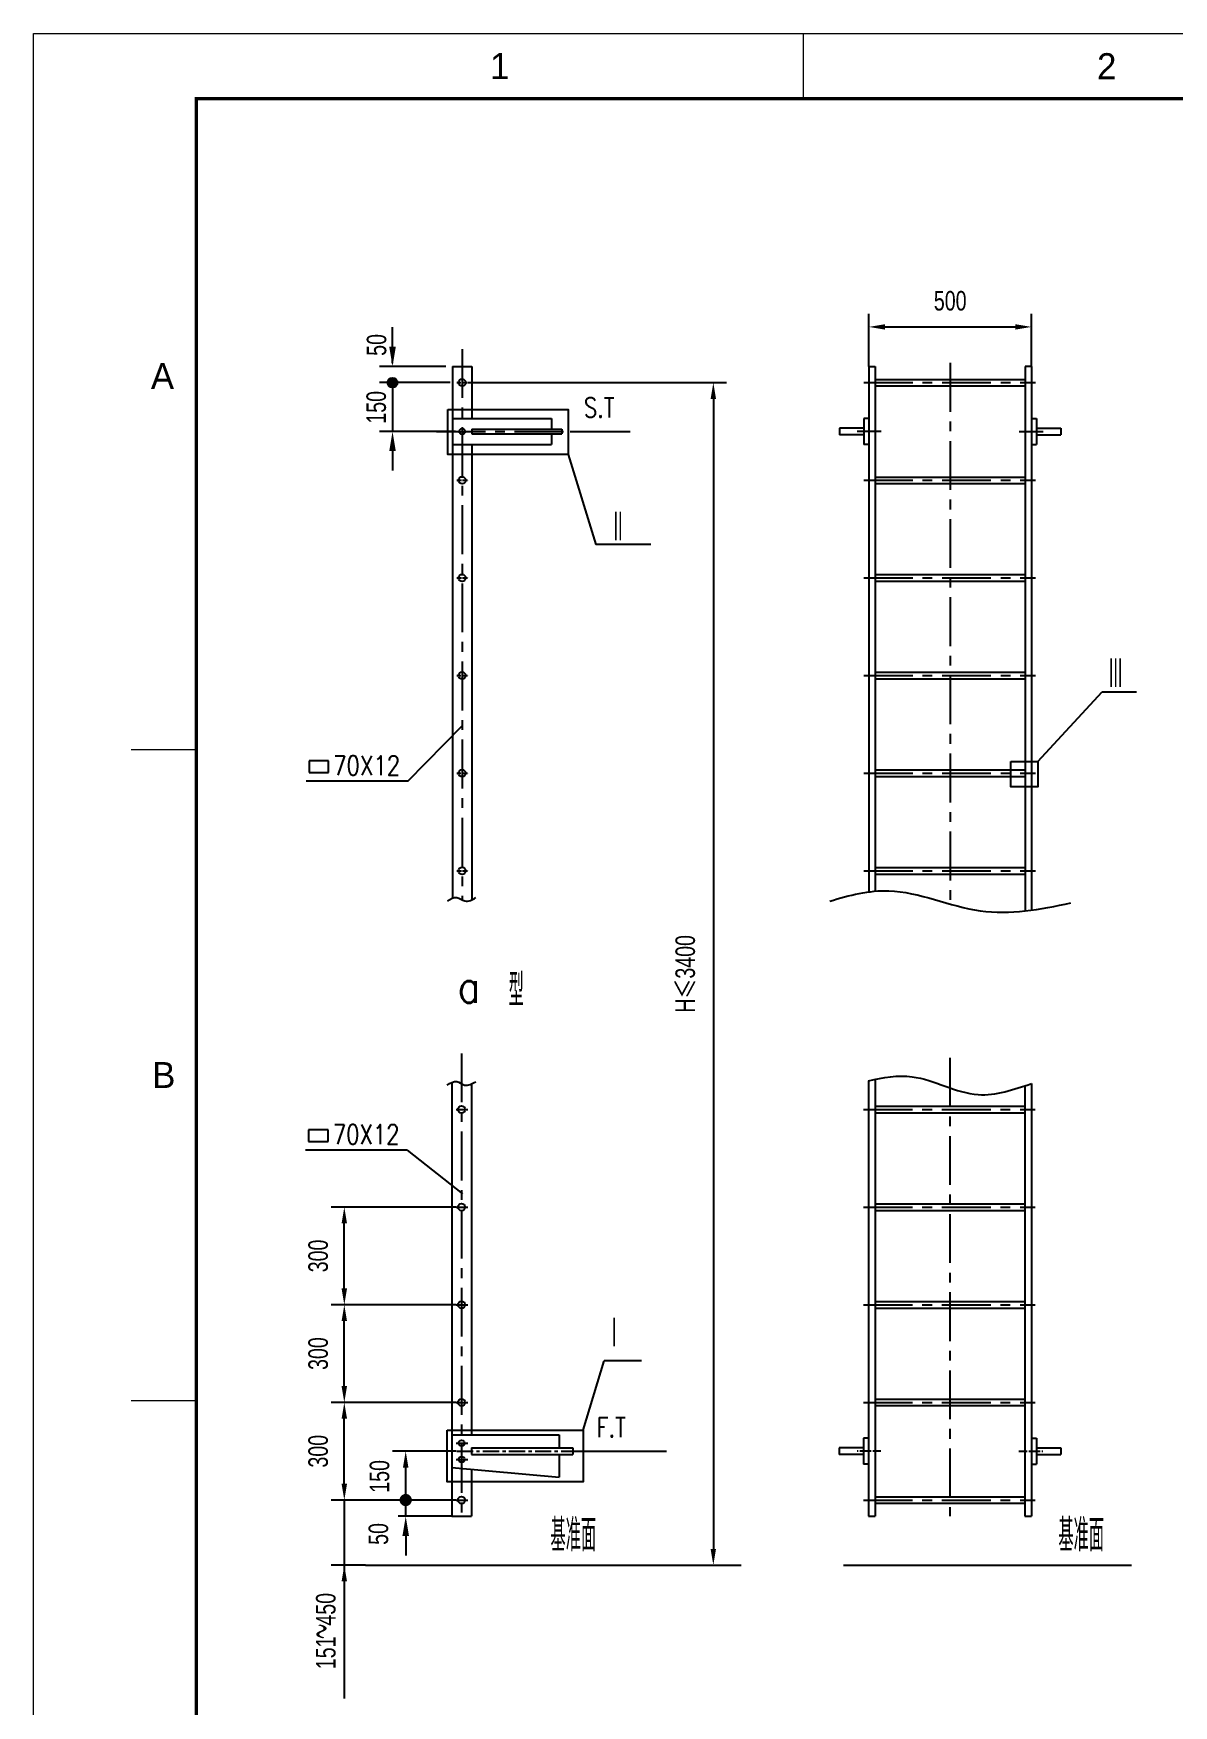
# Model space of a CAD drawing. Extents: x 148 to 221443, y -36682 to 6758.
# Drawn here: x 133979 to 137479, y -9455 to -4318 of the extents above; entities that cross this region are included whole.
import ezdxf
from ezdxf.enums import TextEntityAlignment as Align

# ---------------------------------------------------------------- set-up
doc = ezdxf.new("R2010")
doc.units = 0
doc.header["$LTSCALE"] = 10
doc.header["$MEASUREMENT"] = 0
doc.linetypes.add('CENTERX2', pattern=[4, 2.5, -0.5, 0.5, -0.5])
for name, color, linetype in [('2', 4, 'Continuous'), ('CENTER', 1, 'CENTERX2'), ('DIM', 4, 'Continuous'), ('RED', 7, 'Continuous'), ('WHITE', 7, 'Continuous')]:
    doc.layers.add(name, color=color, linetype=linetype)
doc.layers.add('2（细实线）', color=3, linetype='Continuous', lineweight=20)
doc.layers.add('图框层', color=7, linetype='Continuous', lineweight=15)
doc.styles.add('HZ', font='ROMS.SHX', dxfattribs={"width": 0.75, "bigfont": 'GBCBIG.SHX'})
doc.styles.get("Standard").update_dxf_attribs({"font": 'wison_e.shx', "width": 0.75, "bigfont": 'wison_c.shx'})
doc.styles.add('XW', font='ROMANS.shx', dxfattribs={"width": 0.85})
doc.dimstyles.new('DIM1', dxfattribs={"dimscale": 20, "dimtxt": 3, "dimasz": 2.5, "dimexe": 2, "dimexo": 0, "dimgap": 1, "dimtad": 0, "dimdec": 0, "dimzin": 0, "dimdsep": 46, "dimtxsty": 'Standard', "dimcen": 2, "dimclrd": 3, "dimclre": 3, "dimclrt": 3, "dimadec": 0, "dimazin": 0, "dimtfac": 0.666667, "dimtdec": 0, "dimtofl": 0, "dimtmove": 2, "dimatfit": 1, "dimfxl": 2, "dimtvp": 1.333333, "dimtolj": 1, "dimtzin": 0, "dimarcsym": 0})

# ---------------------------------------------------------------- blocks, each defined once
blk = doc.blocks.new('_DotSmall')
at = {"layer": 'WHITE', "color": 0, "const_width": 0.5}
blk.add_lwpolyline([(-0.0625, 0, 1), (0.0625, 0, 1)], format="xyb", close=True, dxfattribs=at)
blk = doc.blocks.new('*D571')
at = {"layer": 'Defpoints', "color": 0}
for p in [(135122, -8674), (135277.2, -8674), (135277.2, -8824)]:
    blk.add_point(p, dxfattribs=at)
at = {"layer": 'RED', "color": 3, "linetype": 'Continuous', "lineweight": -2}
for p, q in [((135277.2, -8674), (135082, -8674)), ((135122, -8824), (135122, -8724)), ((135277.2, -8824), (135082, -8824))]:
    blk.add_line(p, q, dxfattribs=at)
at = {"layer": 'RED', "color": 3}
blk.add_solid([(135130.3, -8724), (135113.7, -8724), (135122, -8674)], dxfattribs=at)
at = {"layer": 'RED', "color": 3, "insert": (135041.9, -8751.3), "char_height": 60, "attachment_point": 5, "rotation": 90}
blk.add_mtext('\\A1;150', dxfattribs=at)
blk = doc.blocks.new('_None')
blk = doc.blocks.new('*D572')
at = {"layer": 'Defpoints', "color": 0}
for p in [(134933.5, -8524), (135277.2, -8524), (135257.2, -8824)]:
    blk.add_point(p, dxfattribs=at)
at = {"layer": 'DIM', "color": 3, "lineweight": -2}
for p, q in [((135277.2, -8524), (134893.5, -8524)), ((134933.5, -8774), (134933.5, -8574)), ((135257.2, -8824), (134893.5, -8824))]:
    blk.add_line(p, q, dxfattribs=at)
at = {"layer": 'DIM', "color": 3}
for points in [[(134941.9, -8574), (134925.2, -8574), (134933.5, -8524)], [(134925.2, -8774), (134941.9, -8774), (134933.5, -8824)]]:
    blk.add_solid(points, dxfattribs=at)
at = {"layer": 'DIM', "color": 3, "insert": (134853.5, -8674), "char_height": 60, "attachment_point": 5, "rotation": 90}
blk.add_mtext('\\A1;300', dxfattribs=at)
blk = doc.blocks.new('*D573')
at = {"layer": 'Defpoints', "color": 0}
for p in [(134933.5, -8224), (135277.2, -8224), (135277.2, -8524)]:
    blk.add_point(p, dxfattribs=at)
at = {"layer": 'DIM', "color": 3, "lineweight": -2}
for p, q in [((135277.2, -8224), (134893.5, -8224)), ((134933.5, -8474), (134933.5, -8274)), ((135277.2, -8524), (134893.5, -8524))]:
    blk.add_line(p, q, dxfattribs=at)
at = {"layer": 'DIM', "color": 3}
for points in [[(134941.9, -8274), (134925.2, -8274), (134933.5, -8224)], [(134925.2, -8474), (134941.9, -8474), (134933.5, -8524)]]:
    blk.add_solid(points, dxfattribs=at)
at = {"layer": 'DIM', "color": 3, "insert": (134853.5, -8374), "char_height": 60, "attachment_point": 5, "rotation": 90}
blk.add_mtext('\\A1;300', dxfattribs=at)
blk = doc.blocks.new('*D574')
at = {"layer": 'Defpoints', "color": 0}
for p in [(134933.5, -7924), (135277.2, -7924), (135277.2, -8224)]:
    blk.add_point(p, dxfattribs=at)
at = {"layer": 'DIM', "color": 3, "lineweight": -2}
for p, q in [((135277.2, -7924), (134893.5, -7924)), ((134933.5, -8174), (134933.5, -7974)), ((135277.2, -8224), (134893.5, -8224))]:
    blk.add_line(p, q, dxfattribs=at)
at = {"layer": 'DIM', "color": 3}
for points in [[(134941.9, -7974), (134925.2, -7974), (134933.5, -7924)], [(134925.2, -8174), (134941.9, -8174), (134933.5, -8224)]]:
    blk.add_solid(points, dxfattribs=at)
at = {"layer": 'DIM', "color": 3, "insert": (134853.5, -8074), "char_height": 60, "attachment_point": 5, "rotation": 90}
blk.add_mtext('\\A1;300', dxfattribs=at)
blk = doc.blocks.new('*D575')
at = {"layer": 'Defpoints', "color": 0}
for p in [(135257.2, -8824), (134933.5, -9024), (134998.1, -9024)]:
    blk.add_point(p, dxfattribs=at)
at = {"layer": 'DIM', "color": 3, "lineweight": -2}
for p, q in [((134933.5, -8774), (134933.5, -8724)), ((135257.2, -8824), (134893.5, -8824)), ((134998.1, -9024), (134893.5, -9024)), ((134933.5, -9074), (134933.5, -9124))]:
    blk.add_line(p, q, dxfattribs=at)
at = {"layer": 'DIM', "color": 3}
for points in [[(134925.2, -8774), (134941.9, -8774), (134933.5, -8824)], [(134941.9, -9074), (134925.2, -9074), (134933.5, -9024)]]:
    blk.add_solid(points, dxfattribs=at)
at = {"layer": 'DIM', "color": 3, "insert": (134877, -9226.5), "char_height": 60, "attachment_point": 5, "rotation": 90}
blk.add_mtext('\\A1;151  450', dxfattribs=at)
blk = doc.blocks.new('*D580')
at = {"layer": 'Defpoints', "color": 0}
for p in [(137043.7, -5219.7), (136543.7, -5340.9), (137043.7, -5340)]:
    blk.add_point(p, dxfattribs=at)
at = {"layer": 'DIM', "color": 3, "lineweight": -2}
for p, q in [((136543.7, -5340.9), (136543.7, -5179.7)), ((137043.7, -5340), (137043.7, -5179.7)), ((136593.7, -5219.7), (136993.7, -5219.7))]:
    blk.add_line(p, q, dxfattribs=at)
at = {"layer": 'DIM', "color": 3}
for points in [[(136593.7, -5211.4), (136593.7, -5228), (136543.7, -5219.7)], [(136993.7, -5228), (136993.7, -5211.4), (137043.7, -5219.7)]]:
    blk.add_solid(points, dxfattribs=at)
at = {"layer": 'DIM', "color": 3, "insert": (136793.7, -5139.7), "char_height": 60, "attachment_point": 5}
blk.add_mtext('\\A1;500', dxfattribs=at)
blk = doc.blocks.new('*D609')
at = {"layer": 'Defpoints', "color": 0}
for p in [(135314, -5390.9), (135826.9, -9024), (136066.5, -9024)]:
    blk.add_point(p, dxfattribs=at)
at = {"layer": 'RED', "color": 3, "linetype": 'Continuous', "lineweight": -2}
for p, q in [((135314, -5390.9), (136106.5, -5390.9)), ((136066.5, -5440.9), (136066.5, -8974)), ((135826.9, -9024), (136106.5, -9024))]:
    blk.add_line(p, q, dxfattribs=at)
at = {"layer": 'RED', "color": 3}
for points in [[(136074.8, -5440.9), (136058.1, -5440.9), (136066.5, -5390.9)], [(136058.1, -8974), (136074.8, -8974), (136066.5, -9024)]]:
    blk.add_solid(points, dxfattribs=at)
at = {"layer": 'RED', "color": 3, "insert": (135981.1, -7207.4), "char_height": 60, "attachment_point": 5, "rotation": 90}
blk.add_mtext('\\A1;H{\\fSimSun|b0|i0|c134|p54;≤}3400', dxfattribs=at)
blk = doc.blocks.new('a2')
for p, q in [((15429.25, 10126.74), (15429.25, 10116.74)), ((15336.09, 10011.74), (15336.09, 10116.74)), ((15326.09, 10016.74), (15336.09, 10016.74)), ((15326.09, 9916.74), (15336.09, 9916.74))]:
    blk.add_line(p, q)
at = {"layer": '图框层', "ltscale": 10}
blk.add_lwpolyline([(15311.09, 10126.74), (15905.09, 10126.74), (15905.09, 9706.74), (15311.09, 9706.74)], close=True, dxfattribs=at)
at = {"layer": '图框层', "ltscale": 10, "const_width": 0.5}
blk.add_lwpolyline([(15336.09, 10116.74), (15895.09, 10116.74), (15895.09, 9716.74), (15336.09, 9716.74)], close=True, dxfattribs=at)
at = {"style": 'HZ'}
for s, p in [('1', (15382.67, 10121.74)), ('2', (15475.84, 10121.74)), ('A', (15330.89, 10074.1)), ('B', (15331.09, 9966.74))]:
    blk.add_text(s, height=4, dxfattribs=at).set_placement(p, align=Align.MIDDLE)

msp = doc.modelspace()

# ---------------------------------------------------------------- hatches: boundary and pattern name
at = {"layer": '2', "linetype": 'Continuous'}
h = msp.add_hatch(color=3, dxfattribs=at)
h.paths.add_polyline_path([(135066.5653, -5390.8553), (135081.5653, -5390.8553), (135081.5653, -5375.8553, 0.414213562)])
h.paths.add_polyline_path([(135081.5653, -5390.8553), (135096.5653, -5390.8553, 0.414213562), (135081.5653, -5375.8553)])
h.paths.add_polyline_path([(135081.5653, -5390.8553), (135081.5653, -5405.8553, 0.414213562), (135096.5653, -5390.8553)])
h.paths.add_polyline_path([(135081.5653, -5405.8553), (135081.5653, -5390.8553), (135066.5653, -5390.8553, 0.414213562)])

# ---------------------------------------------------------------- linework, layer by layer
at = {"color": 3}
for p, q in [((134825.6802, -6553.2113), (134825.6802, -6588.6164)), ((134883.7479, -7686.5254), (134824.0843, -7686.5254)), ((134824.0843, -7686.5254), (134824.0843, -7721.9305)), ((134883.7479, -7721.9305), (134883.7479, -7686.5254)), ((135126.5524, -7748.7553), (134814.8805, -7748.7553)), ((134824.0843, -7721.9305), (134883.7479, -7721.9305)), ((135126.5524, -7748.7553), (135295.9418, -7882.7586))]:
    msp.add_line(p, q, dxfattribs=at)
at = {"layer": '2', "color": 3, "linetype": 'Continuous'}
for p, q in [((135081.5653, -5280.8553), (135081.5653, -5220.8553)), ((135081.5653, -5330.8553), (135081.5653, -5270.8553)), ((135245.2412, -5340.8553), (135041.5653, -5340.8553)), ((135258.8319, -5390.8553), (135041.5653, -5390.8553)), ((135061.5653, -5390.8553), (135041.5653, -5390.8553)), ((135081.5653, -5390.8553), (135081.5653, -5540.8553)), ((135275.2412, -5540.8553), (135041.5653, -5540.8553)), ((135627.0372, -5540.8553), (135810.732, -5540.8553)), ((135081.5653, -5600.8553), (135081.5653, -5660.8553)), ((135620.7654, -5611.8177), (135706.2498, -5888.5322)), ((135874.2352, -5888.5322), (135706.2498, -5888.5322)), ((137062.3525, -6555.288), (137260.3862, -6341.2827)), ((137260.3862, -6341.2827), (137365.7547, -6341.2827)), ((135128.1483, -6615.4413), (135297.5377, -6443.4541)), ((134885.3437, -6553.2113), (134825.6802, -6553.2113)), ((134885.3437, -6588.6164), (134885.3437, -6553.2113)), ((135128.1483, -6615.4413), (134816.4764, -6615.4413)), ((134825.6802, -6588.6164), (134885.3437, -6588.6164)), ((135666.4092, -8609.1602), (135731.2304, -8396.7129)), ((135845.743, -8396.7129), (135731.2304, -8396.7129)), ((135636.3112, -8673.9862), (135923.2055, -8673.9862)), ((134933.5371, -8823.9862), (134933.5371, -9433.8864)), ((135263.6453, -8873.9862), (135082.0086, -8873.9862)), ((135122.0086, -8933.9862), (135122.0086, -8993.9862)), ((134998.1352, -9023.9862), (136151.7984, -9023.9862)), ((136466.2916, -9023.9862), (137350.0635, -9023.9862))]:
    msp.add_line(p, q, dxfattribs=at)
for points in [[(135251.2546, -5472.9715), (135620.7654, -5472.9715), (135620.7654, -5611.8177), (135251.2546, -5611.8177)], [(136980.2447, -6555.288), (137062.3525, -6555.288), (137062.3525, -6633.0348), (136980.2447, -6633.0348)], [(135249.6588, -8609.1602), (135666.4092, -8609.1602), (135666.4092, -8768.0064), (135249.6588, -8768.0064)]]:
    msp.add_lwpolyline(points, close=True, dxfattribs=at)
msp.add_circle((135081.5653, -5390.8553), 15, dxfattribs=at)
msp.add_spline([(135250.4009, -6983.3727), (135279.3691, -6972.3023), (135303.8643, -6983.1598), (135337.7317, -6972.941)], degree=3, dxfattribs=at)
for points, knots in [([(136423.7414, -6983.937), (136484.3548, -6965.463), (136638.9267, -6926.1904), (136882.0063, -7043.8862), (137070.5974, -7009.4415), (137163.7414, -6988.9689)], [39.971434106, 39.971434106, 39.971434106, 39.971434106, 225.090956529, 512.442106778, 791.959917425, 791.959917425, 791.959917425, 791.959917425]), ([(136543.01, -7536.0477), (136587.8481, -7525.4523), (136701.3992, -7505.104), (136865.6029, -7607.0297), (136988.2889, -7561.9042), (137043.01, -7544.6747)], [37.033337762, 37.033337762, 37.033337762, 37.033337762, 172.312967195, 380.408574628, 547.359083012, 547.359083012, 547.359083012, 547.359083012])]:
    msp.add_open_spline(points, degree=3, knots=knots, dxfattribs=at)
for points in [[(135071.5653, -5280.8553), (135091.5653, -5280.8553), (135081.5653, -5340.8553)], [(135071.5653, -5600.8553), (135091.5653, -5600.8553), (135081.5653, -5540.8553)]]:
    msp.add_solid(points, dxfattribs=at)
at = {"layer": 'CENTER', "color": 1, "ltscale": 6}
for p, q in [((135295.2412, -5287.6977), (135295.2412, -6979.5161)), ((136793.7414, -5330.3725), (136793.7414, -6992.7899)), ((135216.5336, -5540.8553), (135627.0372, -5540.8553)), ((135293.6453, -7451.8382), (135293.6453, -8873.9862)), ((136793.01, -7465.5011), (136793.01, -8873.9862))]:
    msp.add_line(p, q, dxfattribs=at)
at = {"layer": 'CENTER', "color": 1, "ltscale": 0.5}
for p, q in [((135278.8319, -5390.8553), (135314.0214, -5390.8553)), ((135278.8319, -5690.8553), (135314.0214, -5690.8553)), ((135278.8319, -5990.8553), (135314.0214, -5990.8553)), ((135278.8319, -6290.8553), (135314.0214, -6290.8553)), ((135278.8319, -6590.8553), (135314.0214, -6590.8553)), ((135278.8319, -6890.8553), (135314.0214, -6890.8553))]:
    msp.add_line(p, q, dxfattribs=at)
at = {"layer": 'DIM'}
for p, q in [((136581.9064, -5540.8553), (136508.3502, -5540.8553)), ((137005.5765, -5540.8553), (137079.1327, -5540.8553)), ((135277.236, -7623.9862), (135312.4256, -7623.9862)), ((135277.236, -7923.9862), (135312.4256, -7923.9862)), ((135277.236, -8223.9862), (135312.4256, -8223.9862)), ((135277.236, -8523.9862), (135312.4256, -8523.9862)), ((135277.236, -8648.9862), (135312.4256, -8648.9862)), ((135277.236, -8698.9862), (135312.4256, -8698.9862)), ((135277.236, -8823.9862), (135312.4256, -8823.9862))]:
    msp.add_line(p, q, dxfattribs=at)
at = {"layer": 'DIM', "color": 7}
for p, q in [((135122.0086, -8823.9862), (135122.0086, -8763.9862)), ((135257.236, -8823.9862), (135082.0086, -8823.9862))]:
    msp.add_line(p, q, dxfattribs=at)
at = {"layer": 'DIM'}
msp.add_spline([(135249.5795, -7549.176), (135278.5478, -7538.1055), (135303.043, -7548.9631), (135336.9104, -7538.7442)], degree=3, dxfattribs=at)
at = {"layer": 'RED'}
for p, q in [((135265.2412, -5340.8553), (135265.2412, -6390.8553)), ((135265.2412, -5340.8553), (135325.2412, -5340.8553)), ((135325.2412, -5340.8553), (135325.2412, -5500.8553)), ((136543.7414, -5340.8553), (136543.7414, -6955.4857)), ((136543.7414, -5340.8553), (136563.7414, -5340.8553)), ((136563.7414, -5340.8553), (136563.7414, -6953.2626)), ((137023.7414, -5340.8553), (137023.7414, -7013.8147)), ((137043.7414, -5340.8553), (137023.7414, -5340.8553)), ((137043.7414, -5340.8553), (137043.7414, -7011.3427)), ((136563.7414, -5380.8553), (137023.7414, -5380.8553)), ((136563.7414, -5400.8553), (137023.7414, -5400.8553)), ((135265.2412, -5500.8553), (135570.1215, -5500.8553)), ((135325.2412, -5533.3553), (135325.2412, -5548.3553)), ((135325.2412, -5533.3553), (135601.7507, -5533.3553)), ((135325.2412, -5533.3553), (135325.2412, -5548.3553)), ((135570.1215, -5500.8553), (135570.1215, -5533.3553)), ((135601.7507, -5533.3553), (135601.7507, -5548.3553)), ((136528.3451, -5530.8575), (136453.7414, -5530.8494)), ((136453.7414, -5530.8494), (136453.7414, -5550.8889)), ((136543.7414, -5500.8575), (136528.3451, -5500.8575)), ((136528.3451, -5500.8575), (136528.3451, -5580.8575)), ((137043.7414, -5500.8575), (137059.1378, -5500.8575)), ((137059.1378, -5500.8575), (137059.1378, -5580.8575)), ((137059.1378, -5530.8575), (137133.7414, -5530.8494)), ((137133.7414, -5530.8494), (137133.7414, -5550.8889)), ((135265.2412, -5580.8553), (135570.1215, -5580.8553)), ((135325.2412, -5548.3553), (135601.7507, -5548.3553)), ((135325.2412, -5580.8553), (135325.2412, -6979.5748)), ((135570.1215, -5548.3553), (135570.1215, -5580.8553)), ((136528.3451, -5550.8889), (136453.7414, -5550.8889)), ((136543.7414, -5580.8575), (136528.3451, -5580.8575)), ((137043.7414, -5580.8575), (137059.1378, -5580.8575)), ((137059.1378, -5550.8889), (137133.7414, -5550.8889)), ((136563.7414, -5680.8553), (137023.7414, -5680.8553)), ((136563.7414, -5700.8553), (137023.7414, -5700.8553)), ((136563.7414, -5980.8553), (137023.7414, -5980.8553)), ((136563.7414, -6000.8553), (137023.7414, -6000.8553)), ((136563.7414, -6280.8553), (137023.7414, -6280.8553)), ((136563.7414, -6300.8553), (137023.7414, -6300.8553)), ((135265.2412, -6390.8553), (135265.2412, -6974.7275)), ((136563.7414, -6580.8553), (137023.7414, -6580.8553)), ((136563.7414, -6600.8553), (137023.7414, -6600.8553)), ((136563.7414, -6880.8553), (137023.7414, -6880.8553)), ((136563.7414, -6900.8553), (137023.7414, -6900.8553)), ((135263.6453, -7540.882), (135263.6453, -8873.9862)), ((135323.6453, -7545.7305), (135323.6453, -8623.9862)), ((136543.01, -7536.0477), (136543.01, -8873.9862)), ((136563.01, -7531.5219), (136563.01, -8873.9862)), ((137023.01, -7550.7348), (137023.01, -8873.9862)), ((137043.01, -7544.6747), (137043.01, -8873.9862)), ((136563.01, -7613.9862), (137023.01, -7613.9862)), ((136563.01, -7633.9862), (137023.01, -7633.9862)), ((136563.01, -7913.9862), (137023.01, -7913.9862)), ((136563.01, -7933.9862), (137023.01, -7933.9862)), ((136563.01, -8213.9862), (137023.01, -8213.9862)), ((136563.01, -8233.9862), (137023.01, -8233.9862)), ((136563.01, -8513.9862), (137023.01, -8513.9862)), ((136563.01, -8533.9862), (137023.01, -8533.9862)), ((135263.6453, -8623.9862), (135593.6453, -8623.9862)), ((135593.6453, -8623.9862), (135593.6453, -8663.957)), ((135323.6453, -8663.9862), (135634.7031, -8663.949)), ((135323.6453, -8663.9862), (135323.6453, -8683.9862)), ((135634.7031, -8663.949), (135634.7031, -8683.9862)), ((136527.6137, -8663.9862), (136453.01, -8663.9781)), ((136453.01, -8663.9781), (136453.01, -8684.0176)), ((136527.6137, -8633.9862), (136527.6137, -8713.9862)), ((136543.01, -8633.9862), (136527.6137, -8633.9862)), ((137043.01, -8633.9862), (137058.4064, -8633.9862)), ((137058.4064, -8633.9862), (137058.4064, -8713.9862)), ((137058.4064, -8663.9862), (137133.01, -8663.9781)), ((137133.01, -8663.9781), (137133.01, -8684.0176)), ((135263.6453, -8723.9862), (135593.6453, -8753.9862)), ((135323.6453, -8683.9862), (135634.7031, -8683.9862)), ((135323.6453, -8729.4408), (135323.6453, -8873.9862)), ((135593.6453, -8683.9862), (135593.6453, -8753.9862)), ((136527.6137, -8684.0176), (136453.01, -8684.0176)), ((136543.01, -8713.9862), (136527.6137, -8713.9862)), ((137043.01, -8713.9862), (137058.4064, -8713.9862)), ((137058.4064, -8684.0176), (137133.01, -8684.0176)), ((136563.01, -8813.9862), (137023.01, -8813.9862)), ((136563.01, -8833.9862), (137023.01, -8833.9862)), ((135263.6453, -8873.9862), (135323.6453, -8873.9862)), ((136543.01, -8873.9862), (136563.01, -8873.9862)), ((137023.01, -8873.9862), (137043.01, -8873.9862))]:
    msp.add_line(p, q, dxfattribs=at)
at = {"layer": 'RED', "color": 1, "linetype": 'CENTERX2', "ltscale": 6}
for p, q in [((136528.7395, -5390.8553), (137055.7499, -5390.8553)), ((136528.7395, -5690.8553), (137055.7499, -5690.8553)), ((136528.7395, -5990.8553), (137055.7499, -5990.8553)), ((136528.7395, -6290.8553), (137055.7499, -6290.8553)), ((136528.7395, -6590.8553), (137055.7499, -6590.8553)), ((136528.7395, -6890.8553), (137055.7499, -6890.8553)), ((136528.0081, -7623.9862), (137055.0185, -7623.9862)), ((136528.0081, -7923.9862), (137055.0185, -7923.9862)), ((136528.0081, -8223.9862), (137055.0185, -8223.9862)), ((136528.0081, -8523.9862), (137055.0185, -8523.9862)), ((136528.0081, -8823.9862), (137055.0185, -8823.9862))]:
    msp.add_line(p, q, dxfattribs=at)
at = {"layer": 'RED', "color": 1, "linetype": 'CENTERX2', "ltscale": 2}
msp.add_line((135279.0427, -8673.9862), (135636.3112, -8673.9862), dxfattribs=at)
at = {"layer": 'RED', "color": 1, "linetype": 'CENTERX2'}
for p, q in [((136581.175, -8673.984), (136507.6188, -8673.984)), ((137004.8451, -8673.984), (137078.4013, -8673.984))]:
    msp.add_line(p, q, dxfattribs=at)
at = {"layer": 'RED'}
for centre, radius in [((135295.2412, -5390.8553), 11), ((135295.2412, -5540.8553), 9), ((135295.2412, -5690.8553), 11), ((135295.2412, -5990.8553), 11), ((135295.2412, -6290.8553), 11), ((135295.2412, -6590.8553), 11), ((135295.2412, -6890.8553), 11), ((135293.6453, -7623.9862), 11), ((135293.6453, -7923.9862), 11), ((135293.6453, -8223.9862), 11), ((135293.6453, -8523.9862), 11), ((135293.6453, -8648.9862), 9), ((135293.6453, -8698.9862), 9), ((135293.6453, -8823.9862), 11)]:
    msp.add_circle(centre, radius, dxfattribs=at)

# ---------------------------------------------------------------- texts
at = {"color": 3, "style": 'XW', "width": 0.8}
for s, p in [('S.T', (135668.4895, -5497.7105)), ('70X12', (134897.7682, -7730.3346))]:
    msp.add_text(s, height=60, dxfattribs=at).set_placement(p)
at = {"layer": '2', "color": 3, "linetype": 'Continuous'}
for s, height, style, width, p in [('Ⅱ', 100, 'HZ', 0.65, (135750.6581, -5884.5858)), ('Ⅲ', 100, 'HZ', 0.65, (137278.392, -6335.6646)), ('70X12', 60, 'XW', 0.8, (134899.3641, -6597.0205)), ('a', 100, 'XW', 0.85, (135281.5879, -7296.2068)), ('型', 100, 'HZ', 0.65, (135437.9472, -7307.5982)), ('Ⅰ', 100, 'HZ', 0.65, (135738.558, -8361.3829)), ('F.T', 60, 'XW', 0.8, (135707.4134, -8630.8414)), ('基准面', 100, 'HZ', 0.65, (135566.4036, -8981.9246)), ('基准面', 100, 'HZ', 0.65, (137125.721, -8981.9246))]:
    msp.add_text(s, height=height, dxfattribs=dict(at, style=style, width=width)).set_placement(p)
at = {"layer": '2', "color": 3, "linetype": 'Continuous', "style": 'HZ', "width": 0.65}
msp.add_text('～', height=100, rotation=90, dxfattribs=at).set_placement((134918.4577, -9250.8378))
at = {"layer": 'DIM', "color": 3, "insert": (135032.778, -5274.9871), "char_height": 60, "attachment_point": 5, "rotation": 90}
msp.add_mtext('\\A1;50', dxfattribs=at)
at = {"layer": 'RED', "color": 3, "linetype": 'Continuous', "insert": (135031.7364, -5466.7203), "char_height": 60, "attachment_point": 5, "rotation": 90}
msp.add_mtext('\\A1;150', dxfattribs=at)

# ---------------------------------------------------------------- dimensions: what is measured, and where the dimension line sits
at = {"layer": 'DIM'}
dim = msp.add_linear_dim(base=(137043.7414, -5219.7011), p1=(136543.7414, -5340.8553), p2=(137043.7414, -5340.0266), dimstyle='DIM1', dxfattribs=at)
dim.commit()
dim.dimension.update_dxf_attribs({"geometry": '*D580', "text_midpoint": (136793.7414, -5139.7011)})
for base, p1, p2, picture, middle in [((134933.5371, -7923.9862), (135277.236, -8223.9862), (135277.236, -7923.9862), '*D574', (134853.5371, -8073.9862)), ((134933.5371, -8223.9862), (135277.236, -8523.9862), (135277.236, -8223.9862), '*D573', (134853.5371, -8373.9862)), ((134933.5371, -8523.9862), (135257.236, -8823.9862), (135277.236, -8523.9862), '*D572', (134853.5371, -8673.9862))]:
    dim = msp.add_linear_dim(base=base, p1=p1, p2=p2, angle=90, dimstyle='DIM1', dxfattribs=at)
    dim.commit()
    dim.dimension.update_dxf_attribs({"geometry": picture, "text_midpoint": middle})
at = {"layer": 'RED', "linetype": 'Continuous'}
dim = msp.add_linear_dim(base=(136066.4794, -9023.9862), p1=(135314.0214, -5390.8553), p2=(135826.8825, -9023.9862), angle=90, text='H{\\fSimSun|b0|i0|c134|p54;≤}3400', dimstyle='DIM1', dxfattribs=at)
dim.commit()
dim.dimension.update_dxf_attribs({"geometry": '*D609', "text_midpoint": (135981.1162, -7207.4208)})
at = {"layer": 'RED', "color": 3, "linetype": 'Continuous'}
dim = msp.add_linear_dim(base=(135122.0086, -8673.9862), p1=(135277.236, -8823.9862), p2=(135277.236, -8673.9862), angle=90, dimstyle='DIM1', override={"dimblk1": 'NONE', "dimsah": 1}, dxfattribs=at)
dim.commit()
dim.dimension.update_dxf_attribs({"geometry": '*D571', "text_midpoint": (135041.8598, -8751.285), "dimtype": 160})

# ---------------------------------------------------------------- next in the draw order: texts
at = {"layer": 'RED', "color": 3, "linetype": 'Continuous', "insert": (135038.5685, -8928.1035), "char_height": 60, "attachment_point": 5, "rotation": 90, "bg_fill": 2}
msp.add_mtext('\\A1;50', dxfattribs=at)

# ---------------------------------------------------------------- next in the draw order: hatches: boundary and pattern name
at = {"layer": 'RED', "linetype": 'Continuous'}
h = msp.add_hatch(color=1, dxfattribs=at)
h.paths.add_polyline_path([(135107.0086, -8823.9862), (135122.0086, -8823.9862), (135122.0086, -8808.9862, 0.414213562)])
h.paths.add_polyline_path([(135122.0086, -8823.9862), (135137.0086, -8823.9862, 0.414213562), (135122.0086, -8808.9862)])
h.paths.add_polyline_path([(135122.0086, -8823.9862), (135122.0086, -8838.9862, 0.414213562), (135137.0086, -8823.9862)])
h.paths.add_polyline_path([(135122.0086, -8838.9862), (135122.0086, -8823.9862), (135107.0086, -8823.9862, 0.414213562)])

# ---------------------------------------------------------------- next in the draw order: linework, layer by layer
at = {"layer": '2', "color": 3, "linetype": 'Continuous'}
msp.add_solid([(135112.0086, -8933.9862), (135132.0086, -8933.9862), (135122.0086, -8873.9862)], dxfattribs=at)
at = {"layer": 'DIM', "color": 7}
msp.add_line((135122.0086, -8873.9862), (135122.0086, -8873.9862), dxfattribs=at)
at = {"layer": 'RED', "color": 3}
msp.add_line((135122.0086, -8873.9862), (135122.0086, -8823.9862), dxfattribs=at)
at = {"layer": 'RED', "color": 1, "linetype": 'Continuous'}
msp.add_circle((135122.0086, -8823.9862), 15, dxfattribs=at)

# ---------------------------------------------------------------- next in the draw order: block references
at = {"layer": '2（细实线）', "xscale": 20, "yscale": 20, "zscale": 20}
msp.add_blockref('a2', (-172242.5207, -206852.8652), dxfattribs=at)
at = {"layer": 'DIM', "color": 7, "xscale": 60, "yscale": 60, "zscale": 60, "rotation": 270}
msp.add_blockref('_DotSmall', (135122.0086, -8823.9862), dxfattribs=at)

# ---------------------------------------------------------------- next in the draw order: dimensions: what is measured, and where the dimension line sits
at = {"layer": 'DIM'}
dim = msp.add_linear_dim(base=(134933.5371, -9023.9862), p1=(135257.236, -8823.9862), p2=(134998.1352, -9023.9862), angle=90, text='151  450', dimstyle='DIM1', dxfattribs=at)
dim.commit()
dim.dimension.update_dxf_attribs({"geometry": '*D575', "text_midpoint": (134876.965, -9226.506), "dimtype": 160})

doc.saveas('drawing.dxf')
